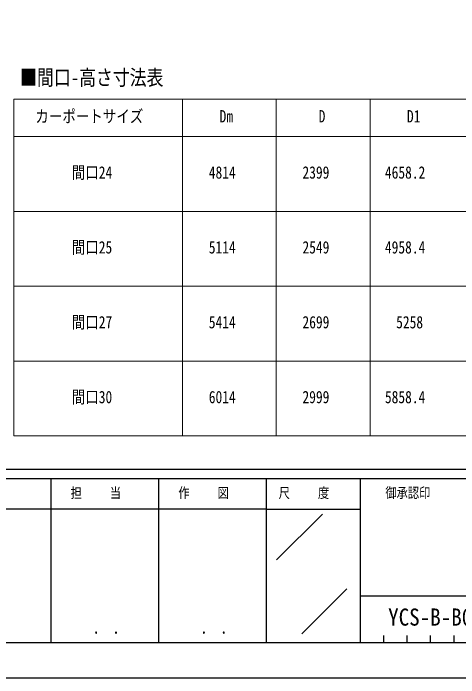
# Model space of a CAD drawing. Units: millimetres, scale not verified. Extents: x -10512 to 10512, y -7425 to 7425.
# Drawn here: x 3612 to 5989, y -7425 to -3875 of the extents above; entities that cross this region are included whole.
import ezdxf
from ezdxf.enums import TextEntityAlignment as Align

# ---------------------------------------------------------------- set-up
doc = ezdxf.new("R2010")
doc.units = ezdxf.units.MM
doc.header["$LTSCALE"] = 30
doc.layers.add('0-1_TABLE1', color=7, linetype='Continuous', lineweight=18)
doc.layers.add('0-2_USER1', color=3, linetype='Continuous')
doc.layers.add('0-7_YKK_ZWAK', color=7, linetype='Continuous')
doc.styles.add('ＭＳ ゴシック', font='')
doc.styles.get('ＭＳ ゴシック').set_extended_font_data('MS Gothic')

msp = doc.modelspace()

# ---------------------------------------------------------------- linework, layer by layer
at = {"layer": '0-1_TABLE1'}
for p, q in [((3615.92, -4333.18), (9315.92, -4333.18)), ((3615.92, -4333.18), (3615.92, -6133.18)), ((4515.92, -4333.18), (4515.92, -6133.18)), ((5015.92, -4333.18), (5015.92, -6133.18)), ((5515.92, -4333.18), (5515.92, -6133.18)), ((3615.92, -4533.18), (9315.92, -4533.18)), ((3615.92, -4933.18), (9315.92, -4933.18)), ((3615.92, -5333.18), (9315.92, -5333.18)), ((3615.92, -5733.18), (9315.92, -5733.18)), ((3615.92, -6133.18), (9315.92, -6133.18))]:
    msp.add_line(p, q, dxfattribs=at)
at = {"layer": '0-7_YKK_ZWAK'}
for p, q in [((9737.55, -6312.5), (-9762.45, -6312.5)), ((3812.55, -6362.5), (3812.55, -7237.5)), ((4387.55, -6362.5), (4387.55, -7237.5)), ((4962.55, -6362.5), (4962.55, -7237.5)), ((5462.55, -6362.5), (4962.55, -6362.5)), ((8043.8, -6362.5), (5462.55, -6362.5)), ((5462.55, -6362.5), (5462.55, -7237.5)), ((4962.55, -6525), (3237.55, -6525)), ((4962.55, -6525), (5462.55, -6525)), ((5017.76, -6795.73), (5262.59, -6550.9)), ((5151.68, -7189.97), (5392.23, -6949.42)), ((5462.55, -6987.5), (8043.8, -6987.5)), ((5587.55, -7200), (5587.55, -7237.5)), ((5712.55, -7200), (5712.55, -7237.5)), ((5837.55, -7200), (5837.55, -7237.5)), ((5962.55, -7200), (5962.55, -7237.5)), ((3237.55, -7237.5), (4962.55, -7237.5)), ((4962.55, -7237.5), (5462.55, -7237.5)), ((5462.55, -7237.5), (8043.8, -7237.5))]:
    msp.add_line(p, q, dxfattribs=at)
msp.add_lwpolyline([(-10512.5, -7425), (10512.5, -7425), (10512.5, 7425), (-10512.5, 7425)], close=True, dxfattribs=at)
msp.add_lwpolyline([(4962.55, -6362.5), (3237.55, -6362.5), (3237.55, -7237.5)], dxfattribs=at)

# ---------------------------------------------------------------- texts
at = {"layer": '0-1_TABLE1', "style": 'ＭＳ ゴシック', "width": 0.8}
for s, p in [('カーポートサイズ', (3729.92, -4478.18)), ('Dm', (4713.12, -4478.18)), ('D', (5241.92, -4478.18)), ('D1', (5713.12, -4478.18)), ('間口24', (3924.32, -4778.18)), ('4814', (4655.52, -4778.18)), ('2399', (5155.52, -4778.18)), ('4658.2', (5595.52, -4778.18)), ('間口25', (3924.32, -5178.18)), ('5114', (4655.52, -5178.18)), ('2549', (5155.52, -5178.18)), ('4958.4', (5595.52, -5178.18)), ('間口27', (3924.32, -5578.18)), ('5414', (4655.52, -5578.18)), ('2699', (5155.52, -5578.18)), ('5258', (5655.52, -5578.18)), ('間口30', (3924.32, -5978.18)), ('6014', (4655.52, -5978.18)), ('2999', (5155.52, -5978.18)), ('5858.4', (5595.52, -5978.18))]:
    msp.add_text(s, height=65.98, dxfattribs=at).set_placement(p, align=Align.BOTTOM_LEFT)
at = {"layer": '0-2_USER1', "style": 'ＭＳ ゴシック'}
for s, height, width, p in [('■間口-高さ寸法表', 82.48, 0.8, (3648.68, -4284.08)), ('YCS-B-B004', 91.64, 0.9, (5612.76, -7174.26))]:
    msp.add_text(s, height=height, dxfattribs=dict(at, width=width)).set_placement(p, align=Align.BOTTOM_LEFT)
at = {"layer": '0-7_YKK_ZWAK', "style": 'ＭＳ ゴシック', "width": 0.8}
for s, height, p in [('担     当', 54.99, (3918.05, -6481.25)), ('作     図', 54.99, (4493.05, -6481.25)), ('尺     度', 54.99, (5028.55, -6481.25)), ('御承認印', 54.99, (5597.85, -6481.25)), ('． ．', 64.79, (4037.5, -7210.88)), ('． ．', 64.79, (4612.5, -7210.88))]:
    msp.add_text(s, height=height, dxfattribs=at).set_placement(p, align=Align.BOTTOM_LEFT)

doc.saveas('drawing.dxf')
